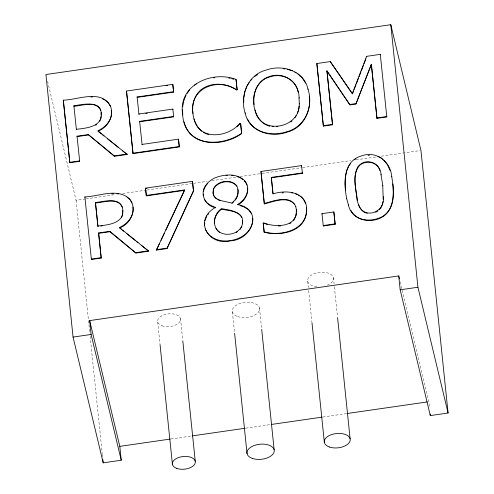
<?xml version="1.0" encoding="UTF-8"?>
<svg xmlns="http://www.w3.org/2000/svg" width="494" height="494" viewBox="0 0 494 494"><rect width="100%" height="100%" fill="white"/><g stroke="black" fill="none" stroke-linecap="round" stroke-linejoin="round"><path stroke-width="0.37" stroke-dasharray="2.47 1.85" d="M47.541 81.263L76.07 200.292L85.227 198.971M85.987 198.86L115.744 194.562M122.611 193.568L146.267 190.147M147.027 190.042L192.808 183.422M193.568 183.317L207.307 181.329M211.883 180.668L236.299 177.142M240.115 176.593L261.474 173.505M262.24 173.394L301.914 167.664M302.68 167.552L350.746 160.606M356.088 159.834L376.687 156.857M381.269 156.197L420.178 150.577M170.943 438.968L191.549 435.992M245.728 428.162L270.15 424.636M322.804 417.029L346.461 413.614M400.171 281.926L428.878 401.702L429.484 407.544M333.456 277.647L334.092 283.784M334.407 286.86L337.501 316.79M307.706 281.364L308.342 287.508M308.657 290.577L311.912 322.045M259.492 307.953L261.709 329.424M232.39 311.868L234.533 332.567M180.501 318.581L182.724 340.051M157.697 321.878L160.075 344.88M76.07 200.292L89.791 333.098M90.112 336.173L102.246 453.628M102.326 454.394L102.567 456.697M316.882 286.693A13.035 7.194 -5.9 0 1 309.398 276.64A13.035 7.194 -5.9 0 1 329.689 273.707A13.035 7.194 -5.9 0 1 327.361 285.18M162.094 325.799A11.541 6.373 -5.9 0 0 180.501 320.248A11.541 6.373 -5.9 0 0 164.706 314.635A11.541 6.373 -5.9 0 0 162.094 325.799M237.614 316.531A13.715 7.571 -5.9 0 0 259.492 309.936A13.715 7.571 -5.9 0 0 240.72 303.26A13.715 7.571 -5.9 0 0 237.614 316.531"/><path stroke-width="0.74" d="M237.972 189.492C238.695 194.815 235.959 199.811 231.853 203.046L221.009 200.632L217.731 199.261A10.738 8.929 -13.5 0 1 213.013 192.592L213.482 188.646C217.644 180.662 230.976 178.476 236.743 185.787C238.948 190.394 238.485 196.069 235.292 200.107M252.693 218.175C253.836 241.245 214.161 250.137 205.269 228.994M203.269 195.408L203.287 194.043M214.513 223.659C213.896 217.866 217.076 212.463 221.639 209.11C228.469 210.932 237.886 210.574 241.881 217.477M345.547 176.512L345.158 183.385L345.565 190.567M111.397 110.335C112.681 119.585 105.772 127.137 97.917 130.799L127.168 154.461L114.386 156.308L88.265 134.566L77.027 136.19L79.682 161.322L69.839 162.742L63.312 100.159C77.663 99.955 101.079 88.926 110.366 105.926C114.583 116.312 107.809 127.242 98.016 131.213L101.585 134.059M132.954 207.085C134.245 216.335 127.335 223.887 119.48 227.549L121.363 229.389M204.584 225.727L204.757 222.893M296.289 209.333C298.098 227.487 275.763 227.74 263.882 222.911L263.185 223.01L264.197 232.242C280.012 236.317 304.082 232.192 306.508 212.735C308.978 192.537 288.021 189.004 272.997 193.926L271.292 177.395L302.316 172.912L302.421 173.326L271.391 177.809L271.292 177.395M296.159 213.464L296.023 215.693L293.658 220.398M296.252 211.982L296.394 209.752L295.715 206.362M247.71 188.004C248.087 194.846 243.591 200.885 237.935 204.288L237.966 204.541C264.278 210.16 251.718 239.856 230.618 240.819C208.283 246.345 193.173 220.151 215.353 207.468L210.277 205.103L206.622 202.54L204.275 199.255M101.171 112.447C103.116 126.773 86.413 128.181 76.317 129.298L76.416 129.718L73.89 105.833C82.708 104.395 102.727 99.739 101.109 115.046M100.838 118.69L100.998 116.504M122.778 210.345L122.395 215.44L121.333 217.879M383.295 196.637C385.653 212.34 363.85 220.417 358.378 204.281M383.208 199.267L382.739 185.398M242.585 220.435C243.968 234.063 222.541 239.51 215.958 228.234M242.431 223.714C244.802 211.741 229.914 210.055 221.534 208.69C213.581 213.618 211.537 226.61 219.527 232.384M299.241 103.487C300.716 128.755 259.69 135.912 255.009 109.878M299.074 106.136L298.722 109.106L297.474 113.052M182.694 106.828L183.564 101.727M345.701 175.778L346.782 170.658L348.85 165.836M382.337 204.417L383.029 201.478M203.485 191.345L204.183 188.751L205.868 185.688A21.532 17.908 -13.5 0 1 207.826 183.354M246.759 86.703L244.777 91.964L243.703 98.621L243.795 102.344M380.392 54.785L380.294 54.365L366.616 56.341L352.346 93.527L330.27 61.589L316.845 63.528L323.372 126.112L332.567 124.784L326.935 70.803L349.943 104.901L355.908 104.043L371.334 64.387L355.908 104.043M352.444 93.946L353.543 91.087M354.093 89.655L356.013 84.653M356.563 83.22L358.483 78.213M359.033 76.786L360.953 71.778M361.503 70.346L363.423 65.344M363.973 63.911L365.893 58.903M183.688 100.998L186.028 95.151M204.88 220.762L206.832 215.977M99.769 121.129L100.572 119.301M184.528 189.931L156.382 250.106L166.972 248.575L193.432 190.678L192.475 181.366L145.483 188.152L146.341 195.877L184.626 190.344L184.528 189.931L146.236 195.457M166.972 248.575L193.537 191.092L192.475 181.366M156.382 250.106L159.34 243.851M160.982 240.374L164.267 233.427M165.91 229.957L184.626 190.344M382.158 205.152L380.67 208.27L379.38 209.703M294.974 117.696L296.116 115.701M240.14 229.395L241.893 226.443M247.006 86.042L249.211 82.566M187.195 93.403L189.529 89.902M349.27 165.28L350.53 163.619M207.715 214.878L208.598 213.785M231.958 203.466L233.86 201.546M250.31 80.825L251.94 79.201M192.975 113.472C188.764 88.377 217.619 76.984 236.36 89.914L237.157 89.797L236.027 79.404C211.969 70.302 177.877 84.956 182.632 114.534C184.515 146.57 220.448 148.601 241.69 133.633L240.671 123.784L240.572 123.364L239.825 123.469C227.864 137.69 199.391 140.876 193.951 118.931M237.034 126.662L239.923 123.889L239.825 123.469M95.645 125.328L96.633 124.525M354.525 159.797L355.612 158.932M238.04 204.707C247.006 200.255 251.693 186.732 243.357 179.501C235.372 173.184 223.998 174.314 215.069 177.846A21.532 17.908 -13.5 0 0 205.763 185.269C199.409 193.654 205.269 206.01 215.427 207.634L215.328 207.214M236.231 232.557L237.416 231.698M290.75 121.876L291.96 121.011M194.58 85.135L196.377 83.968M254.651 76.502L257.609 74.582M289.712 223.615L290.972 222.837M119.579 227.962C130.848 223.899 137.523 209.376 129.848 199.224C117.72 187.467 99.208 196.464 84.875 196.908L91.396 259.492L101.245 258.072L98.59 232.94L109.822 231.316L135.949 253.058L148.725 251.211L119.48 227.549M375.619 212.334L377.935 210.994M240.572 123.364L241.591 133.219C223.733 145.804 190.82 147.811 184.009 121.845M294.764 204.479C287.138 195.661 273.713 201.645 264.352 203.911L264.247 203.497C273.719 200.978 290.799 194.21 295.813 206.782M398.738 275.936L400.171 289.811L430.317 415.578L448.077 413.009L420.944 150.466L390.797 24.7L45.923 74.526L73.056 337.075L103.203 462.841L121.246 460.229L119.814 446.36L89.667 320.594L398.738 275.936L399.455 278.931M142.019 144.427L178.464 139.16L179.328 146.928L133.034 153.615L126.507 91.032L172.801 84.344L173.66 92.106L137.215 97.374L137.116 96.954L173.561 91.693L173.66 92.106M166.07 85.746L167.589 85.53M198.569 128.144C190.542 117.22 190.11 99.485 200.7 90.025C210.734 81.868 225.696 82.868 236.262 89.494L237.058 89.383L237.157 89.797M172.937 109.501L172.832 109.081L138.876 113.991L138.975 114.41L137.116 96.954M145.767 113.429L147.274 113.206M139.635 121.339L173.592 116.43L173.697 116.85L139.734 121.759L139.635 121.339L142.118 144.841M88.364 134.986L77.126 136.603L77.027 136.19M349.845 104.481L355.81 103.623M69.734 162.322L79.583 160.902L79.682 161.322M88.265 134.566L114.287 155.888L127.069 154.042M132.935 153.196L179.223 146.508L179.328 146.928M323.267 125.698L332.468 124.365L332.567 124.784M376.873 117.949L386.716 116.528L386.814 116.948L376.971 118.369L371.334 64.387M264.247 203.497L260.937 171.474L301.562 165.601L301.661 166.021M145.483 188.152L145.582 188.572L147.101 188.356M95.453 202.583C103.919 201.552 120.814 196.458 122.728 209.197C124.673 223.529 107.976 224.931 97.874 226.048L95.453 202.583L97.979 226.468L97.874 226.048M95.552 203.003C103.814 202.515 117.621 197.063 122.277 207.091M100.862 226.048L102.301 225.844M98.689 233.353L109.927 231.735L135.949 253.058M323.304 225.986L321.971 213.674L333.858 211.957L335.185 224.27L323.304 225.986L323.2 225.573L335.086 223.856L335.185 224.27M101.245 258.072L101.14 257.652L91.297 259.072L91.396 259.492M135.85 252.638L148.626 250.791M156.283 249.686L166.873 248.155M73.056 337.075L91.1 334.469L121.246 460.229M400.171 289.811L417.93 287.249L448.077 413.009M119.814 446.36L170.177 439.08M192.308 435.881L244.968 428.273M271.675 424.414L322.045 417.14M347.226 413.503L427.353 401.925M90.933 97.071L92.464 96.935M111.73 193.889L113.262 193.753M225.968 175.642L227.345 175.518M213.414 77.811L214.822 77.7M282.012 192.901L283.5 192.814M276.442 126.73L277.85 126.643M278.53 226.017L280.598 225.9M368.086 155.344L369.524 155.264M231.649 175.543L233.106 175.617M116.942 193.796L118.375 193.92M283.439 68.79L284.902 68.95M272.089 126.563L273.583 126.754M264.099 231.822C281.092 236.904 308.318 229.809 306.391 207.912M291.441 192.753L292.769 192.956M228.796 78.101L230.241 78.348M231.705 78.663L233.915 79.244M367.345 213.247C361.102 212.352 358.403 205.658 357.193 200.237C356.088 189.393 352.413 177.21 357.749 166.96C365.301 156.956 380.608 162.39 381.09 174.802M287.107 69.191L292.244 70.815M263.981 223.331L267.433 224.461M240.053 205.621L243.369 206.733M205.418 133.491L208.832 134.64M295.381 193.753L297.332 194.445M266.47 125.038L269.841 126.266M217.829 199.681L220.454 200.774M237.046 176.457L239.843 177.63M377.978 156.499L381.078 157.876L382.634 159.185M102.314 98.714L104.79 99.967M294.856 72.13L296.116 72.853M203.596 132.38L204.806 133.121M298.506 195.167L299.679 195.883M244.036 206.955L247.858 209.326M265.791 124.797C250.409 115.664 249.056 88.154 264.735 78.583C280.654 69.642 298.981 79.46 299.129 98.09M240.541 177.926L242.875 179.52M102.777 135.01L103.968 135.961M107.538 138.808L118.245 147.348M122.407 150.664L127.168 154.461M122.555 230.34L123.741 231.285M126.717 233.656L135.64 240.776M136.832 241.72L138.017 242.671M141.587 245.518L148.132 250.736M383.671 160.062L387.253 164.514M105.413 100.282L108.39 102.894L110.465 106.346M126.97 197.032L129.947 199.644M297.993 73.933L302.223 77.972L305.607 83.128M199.101 128.662L201.78 131.268M236.842 186.201C231.075 178.896 217.743 181.082 213.581 189.066L213.112 193.012A10.738 8.929 -13.5 0 0 216.539 198.915M300.858 196.606L303.582 199.477L305.471 203.3M244.326 180.884L245.635 182.335L247.086 185.17M248.501 209.722L251.427 213.513M350.771 210.228C356.736 221.936 372.624 222.133 382.819 216.286C393.576 209.524 393.934 195.241 392.829 183.941M352.012 93.323L330.27 61.589M327.034 71.222L349.943 104.901M247.488 119.017C254.398 133.479 272.781 136.338 286.748 131.762C302.204 127.847 311.683 111.65 309.269 96.194M130.299 200.218L132.028 203.096M100.72 110.341C96.064 100.313 82.257 105.765 73.989 106.253L73.89 105.833M379.824 170.597C377.638 161.871 366.573 159.877 360.021 164.984C351.178 174.543 356.446 189.221 357.298 200.657M387.679 165.107L390.038 170.405M348.406 204.924C351.679 220.46 370.747 224.369 382.918 216.705C395.978 207.993 393.99 189.838 391.686 176.401M308.028 89.358C304.236 70.716 282.395 64.09 266.105 70.092C247.587 74.693 239.504 96.132 245.209 113.231M245.104 112.817C248.84 131.41 270.564 138.197 286.847 132.182C305.49 127.65 313.696 106.13 307.929 88.939M298.129 92.322C295.955 79.003 281.055 72.414 269.057 77.2C257.467 80.466 252.446 93.502 254.132 104.592M391.791 176.821C390.402 160.859 375.638 149.917 360.225 156.351C342.75 162.143 343.738 184.231 346.751 198.891M346.652 198.471L348.511 205.343M366.616 56.341L366.721 56.761M316.845 63.528L323.372 126.112M321.971 213.674L322.069 214.093M260.937 171.474L261.042 171.893M236.262 89.494L236.36 89.914M263.185 223.01L264.197 232.242M241.591 133.219L241.69 133.633M237.935 204.288L238.065 204.954M215.353 207.468L215.458 207.881M126.507 91.032L133.034 153.615M114.287 155.888L114.386 156.308M109.822 231.316L109.927 231.735M63.312 100.159L69.839 162.742M84.875 196.908L84.974 197.328M380.991 174.382L382.838 185.818M390.797 24.7L417.93 287.249M430.163 414.12L430.317 415.578M380.294 54.365L386.814 116.948M371.439 64.807L376.971 118.369M326.935 70.803L332.468 124.365M333.858 211.957L335.086 223.856M337.581 317.556L350.116 438.826M301.562 165.601L302.421 173.326M311.992 322.817L324.367 442.55M271.391 177.809L273.021 193.592M261.116 172.653L264.352 203.911M236.027 79.404L237.058 89.383M261.709 329.424L274.151 449.806M234.613 333.339L247.049 453.72M172.801 84.344L173.561 91.693M178.464 139.16L179.223 146.508M172.832 109.081L173.697 116.85M182.805 340.817L195.241 461.205M145.582 188.572L146.341 195.877M160.075 344.88L172.437 464.502M98.59 232.94L101.14 257.652M89.667 320.594L91.1 334.469M102.882 459.766L103.203 462.841M299.031 97.67L299.345 103.907M182.619 109.779L182.731 114.948M329.325 446.984A13.035 7.194 -5.9 0 0 350.11 440.716A13.035 7.194 -5.9 0 0 332.277 434.374A13.035 7.194 -5.9 0 0 329.325 446.984M252.273 458.383A13.715 7.571 -5.9 0 0 274.145 451.788A13.715 7.571 -5.9 0 0 255.379 445.113A13.715 7.571 -5.9 0 0 252.273 458.383M176.833 468.423A11.541 6.373 -5.9 0 0 195.241 462.872A11.541 6.373 -5.9 0 0 179.446 457.259A11.541 6.373 -5.9 0 0 176.833 468.423"/></g></svg>
